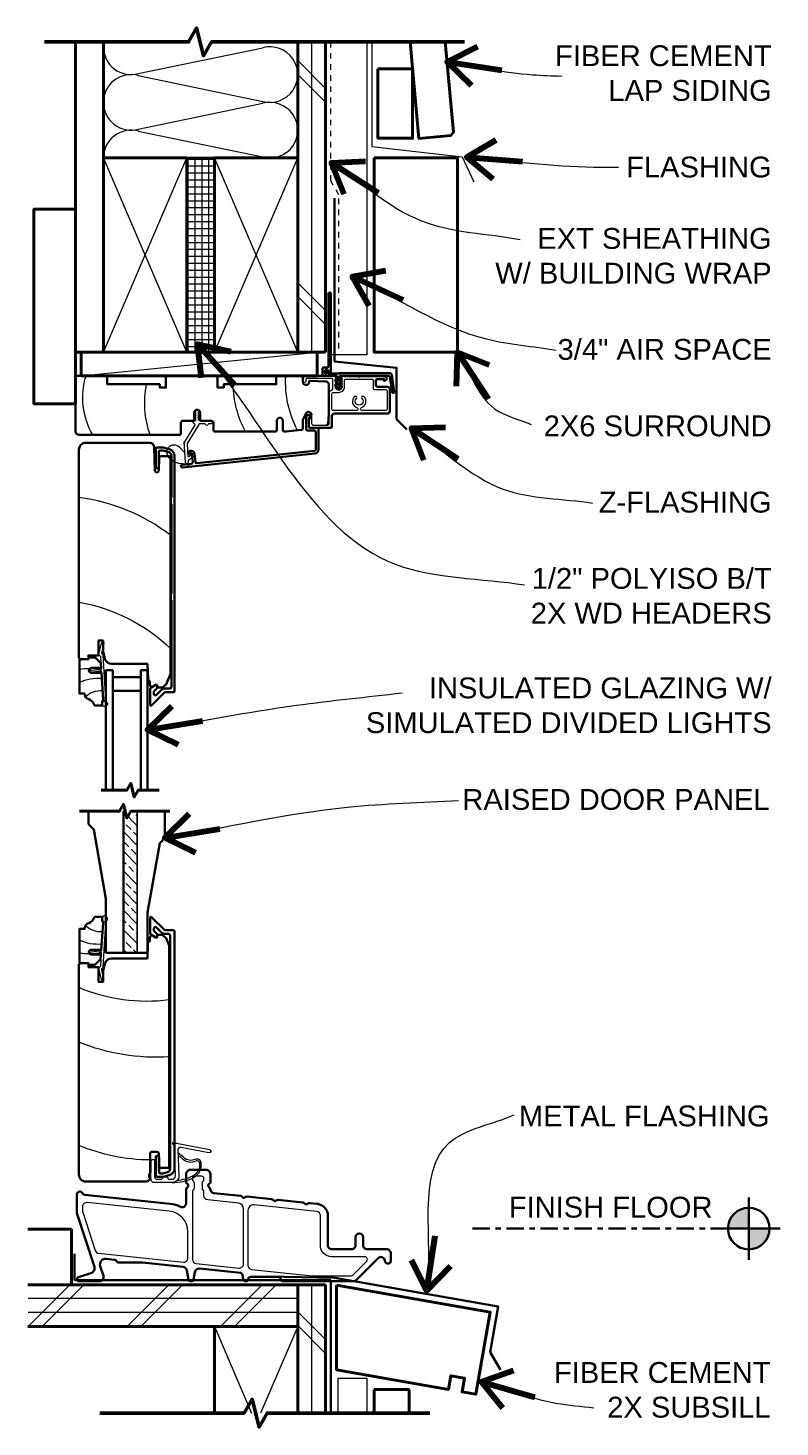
# Model space of a CAD drawing. Header units: inches. Extents: x -54 to 15382, y 469 to 41738.
# Drawn here: x 5100.62 to 5114.16, y 4521.81 to 4547 of the extents above; entities that cross this region are included whole.
import ezdxf

# ---------------------------------------------------------------- set-up
doc = ezdxf.new("R2010")
doc.units = ezdxf.units.IN
doc.header["$MEASUREMENT"] = 0
doc.linetypes.add('CENTER', pattern=[2, 1.25, -0.25, 0.25, -0.25])
doc.linetypes.add('HIDDEN', pattern=[0.375, 0.25, -0.125])
doc.layers.get('0').update_dxf_attribs({"lineweight": 9})
for name, color, linetype, lineweight in [('1', 7, 'Continuous', 9), ('2', 7, 'Continuous', 18), ('3', 7, 'Continuous', 30), ('4', 7, 'Continuous', 40), ('5', 7, 'Continuous', 50), ('A-TEXTx', 7, 'Continuous', 18)]:
    doc.layers.add(name, color=color, linetype=linetype, lineweight=lineweight)
doc.styles.get("Standard").update_dxf_attribs({"font": 'arial.ttf'})
doc.dimstyles.get("Standard").update_dxf_attribs({"dimtxt": 3, "dimasz": 2, "dimexe": 0.03125, "dimexo": 0.0625, "dimgap": 0.03125, "dimtad": 0, "dimtoh": 1, "dimdec": 4, "dimlfac": 0.99985, "dimzin": 0, "dimdsep": 46, "dimlunit": 4, "dimtxsty": 'Standard', "dimblk": 'ARCHTICK', "dimblk1": 'ARCHTICK', "dimblk2": 'ARCHTICK', "dimcen": 0.09, "dimclrt": 256, "dimadec": 0, "dimazin": 0, "dimtfac": 1, "dimtdec": 4, "dimtofl": 0, "dimtmove": 0, "dimatfit": 3, "dimfxl": 1, "dimtolj": 1, "dimtzin": 0, "dimarcsym": 0})

# ---------------------------------------------------------------- blocks, each defined once
blk = doc.blocks.new('DOOR sill marvin')
at = {"layer": '1'}
for p, q in [((5209.654, 4525.928), (5209.654, 4528.48)), ((5209.654, 4528.216), (5209.904, 4528.466)), ((5209.654, 4528.393), (5209.675, 4528.413)), ((5209.719, 4528.458), (5209.742, 4528.48)), ((5209.763, 4528.148), (5209.852, 4528.237)), ((5209.896, 4528.281), (5209.904, 4528.289)), ((5209.654, 4527.862), (5209.904, 4528.112)), ((5209.654, 4528.039), (5209.719, 4528.104)), ((5209.654, 4527.509), (5209.904, 4527.758)), ((5209.675, 4527.706), (5209.763, 4527.795)), ((5209.808, 4527.839), (5209.896, 4527.927)), ((5209.719, 4527.397), (5209.808, 4527.485)), ((5209.852, 4527.529), (5209.904, 4527.582)), ((5209.654, 4527.155), (5209.904, 4527.405)), ((5209.654, 4527.332), (5209.675, 4527.353)), ((5209.896, 4527.22), (5209.904, 4527.228)), ((5209.654, 4526.802), (5209.904, 4527.051)), ((5209.654, 4526.978), (5209.719, 4527.043)), ((5209.763, 4527.088), (5209.852, 4527.176)), ((5209.675, 4526.646), (5209.763, 4526.734)), ((5209.808, 4526.778), (5209.896, 4526.867)), ((5209.654, 4526.448), (5209.904, 4526.698)), ((5209.852, 4526.469), (5209.904, 4526.521)), ((5209.654, 4526.095), (5209.904, 4526.344)), ((5209.654, 4526.271), (5209.675, 4526.292)), ((5209.719, 4526.336), (5209.808, 4526.425)), ((5209.664, 4525.928), (5209.719, 4525.983)), ((5209.763, 4526.027), (5209.852, 4526.115)), ((5209.841, 4525.928), (5209.904, 4525.991)), ((5209.896, 4526.159), (5209.904, 4526.167))]:
    blk.add_line(p, q, dxfattribs=at)
for points in [[(5210.264, 4526.501), (5210.265, 4526.476, 1), (5210.225, 4526.474), (5210.224, 4526.498, -4.791288)], [(5209.026, 4521.792, -0.117027), (5208.641, 4521.883, -0.332154), (5208.505, 4522.155, -0.492199), (5208.611, 4522.21, 0.307207), (5208.818, 4522.243, -0.026721), (5208.921, 4522.33), (5208.919, 4522.28, 0.063854), (5208.839, 4522.222, -0.307207), (5208.599, 4522.183, 0.492199), (5208.535, 4522.15, 0.332154), (5208.655, 4521.91, 0.09131), (5208.942, 4521.826, 0.196232)]]:
    blk.add_lwpolyline(points, format="xyb", close=True, dxfattribs=at)
blk.add_lwpolyline([(5210.225, 4526.476, 0.020613), (5210.225, 4526.474), (5210.272, 4525.667, 0.329867), (5210.287, 4525.648), (5210.286, 4525.649, -0.381102), (5210.299, 4525.625), (5210.259, 4525.46, 1), (5210.298, 4525.451), (5210.347, 4525.654, 0.414214), (5210.332, 4525.678), (5210.326, 4525.68, -0.329867), (5210.31, 4525.698), (5210.298, 4525.915, -0.688575), (5210.332, 4525.931, 0.168246), (5210.344, 4525.925), (5210.474, 4525.91, 1), (5210.478, 4525.95), (5210.341, 4525.966, 0.195629), (5210.326, 4525.962, -0.602499), (5210.294, 4525.976), (5210.265, 4526.476, 0.020613), (5210.265, 4526.478), (5210.265, 4526.476)], format="xyb", dxfattribs=at)
for centre, radius, start, end in [((5210.312, 4526.708), 0.401, 265.1173, 313.3381), ((5210.366, 4526.84), 0.758, 264.5759, 295.8728), ((5210.566, 4526.368), 0.459, 263.1452, 286.5309), ((5209.484, 4528.157), 3.102, 262.5025, 293.1599), ((5209.329, 4527.672), 3.622, 266.0575, 292.3252), ((5209.404, 4525.548), 3.348, 270.3199, 292.8616)]:
    blk.add_arc(centre, radius, start, end, dxfattribs=at)
at = {"layer": '2'}
for p, q in [((5209.654, 4528.48), (5209.654, 4525.928)), ((5209.904, 4528.48), (5209.904, 4525.928))]:
    blk.add_line(p, q, dxfattribs=at)
for points in [[(5208.356, 4522.387, 1), (5208.367, 4522.328), (5208.869, 4522.426, -0.482343), (5208.922, 4522.38), (5208.906, 4521.916, 0.424475), (5209.026, 4521.792), (5209.356, 4521.792, 0.414214), (5209.401, 4521.837), (5209.401, 4521.853, -0.267949), (5209.406, 4521.861), (5209.441, 4521.882, 0.267949), (5209.446, 4521.89), (5209.446, 4521.94, 0.267949), (5209.441, 4521.949), (5209.406, 4521.969, -0.267949), (5209.401, 4521.978), (5209.401, 4522.183, 1), (5209.341, 4522.183), (5209.341, 4521.897, -0.414214), (5209.296, 4521.852), (5209.222, 4521.852, -0.311952), (5209.212, 4521.858, 0.691164), (5209.095, 4521.858, -0.311952), (5209.086, 4521.852), (5209.026, 4521.852, -0.424475), (5208.966, 4521.914), (5208.986, 4522.472), (5208.985, 4522.454), (5209.015, 4522.498, 0.668179), (5209.005, 4522.514), (5208.95, 4522.503, -0.482343), (5208.986, 4522.472, 0.482343), (5208.95, 4522.503)], [(5208.661, 4521.866), (5208.661, 4521.847, -0.222434), (5208.646, 4521.817, 0.222434), (5208.632, 4521.786), (5208.632, 4521.689, 0.222434), (5208.646, 4521.658, -0.222434), (5208.661, 4521.627), (5208.661, 4520.409, -0.383864), (5208.594, 4520.335), (5207.824, 4520.254, -0.445229), (5207.741, 4520.329), (5207.741, 4521.321, -0.383864), (5207.831, 4521.42), (5208.386, 4521.479, 0.383864), (5208.453, 4521.553), (5208.453, 4521.627, -0.222434), (5208.468, 4521.658, 0.222434), (5208.482, 4521.689), (5208.482, 4521.786, 0.222434), (5208.468, 4521.817, -0.222434), (5208.453, 4521.847), (5208.453, 4521.866, -0.414214), (5208.493, 4521.906), (5208.621, 4521.906, -0.414214)], [(5209.077, 4521.278), (5210.557, 4521.434, -0.445229), (5210.639, 4521.359), (5210.639, 4521.282, -0.078702), (5210.636, 4521.259), (5210.412, 4520.571, -0.296213), (5210.349, 4520.519), (5208.824, 4520.359, -0.445229), (5208.741, 4520.434), (5208.741, 4520.905, -0.383864)], [(5207.661, 4521.291), (5207.661, 4520.304, -0.383864), (5207.594, 4520.23), (5206.51, 4520.116), (5205.804, 4520.116, -0.198912), (5205.768, 4520.131), (5205.526, 4520.373, -0.668179), (5205.561, 4520.458), (5206.152, 4520.458, 0.414214), (5206.357, 4520.663), (5206.357, 4521.198, -0.383864), (5206.424, 4521.272), (5207.551, 4521.391, -0.445229)]]:
    blk.add_lwpolyline(points, format="xyb", close=True, dxfattribs=at)
at = {"layer": '3'}
for p, q in [((5209.155, 4527.998), (5209.155, 4528.48)), ((5209.904, 4525.928), (5209.904, 4528.48)), ((5210.529, 4528.245), (5210.438, 4528.151)), ((5210.529, 4528.48), (5210.529, 4528.245)), ((5209.249, 4527.904), (5209.155, 4527.998)), ((5210.438, 4528.151), (5210.218, 4526.902)), ((5209.467, 4526.655), (5209.249, 4527.904)), ((5210.218, 4526.902), (5210.218, 4525.928)), ((5209.467, 4525.928), (5209.467, 4526.655)), ((5209.654, 4525.928), (5209.467, 4525.928)), ((5209.904, 4525.928), (5209.654, 4525.928)), ((5210.218, 4525.928), (5209.904, 4525.928))]:
    blk.add_line(p, q, dxfattribs=at)
for points in [[(5209.063, 4524.537), (5209.063, 4526.243, -0.414214), (5209.09, 4526.27), (5209.165, 4526.27, 0.098491), (5209.189, 4526.275, 0.096914), (5209.21, 4526.289), (5209.307, 4526.386, -0.668179), (5209.353, 4526.367), (5209.353, 4526.33, -0.198912), (5209.345, 4526.311), (5209.303, 4526.269, 0.198912), (5209.298, 4526.258), (5209.298, 4526.22, 0.271292), (5209.306, 4526.206, 0.26128), (5209.322, 4526.206), (5209.41, 4526.26, 0.26128), (5209.423, 4526.283), (5209.423, 4526.563, 0.668179), (5209.396, 4526.574), (5209.157, 4526.335), (5209.001, 4526.335, 0.414214), (5208.985, 4526.319), (5208.985, 4524.537)], [(5210.704, 4524.537), (5210.704, 4525.723, 0.213687), (5210.657, 4525.744), (5210.532, 4525.744), (5210.532, 4525.674), (5210.353, 4525.674), (5210.353, 4525.408), (5210.268, 4525.408), (5210.268, 4525.605), (5210.236, 4525.734, 0.344328), (5210.115, 4525.829), (5209.47, 4525.829), (5209.461, 4526.11), (5209.429, 4526.142), (5209.426, 4526.205, 0.773434), (5209.356, 4526.221, -0.281456), (5209.329, 4526.204), (5209.298, 4526.204), (5209.298, 4526.254), (5209.204, 4526.254), (5209.135, 4526.195), (5209.079, 4526.062), (5209.079, 4524.537)], [(5208.985, 4524.537), (5208.985, 4522.047, 0.339454), (5209.078, 4521.926), (5209.186, 4521.897), (5209.295, 4521.897, 0.414214), (5209.322, 4521.924), (5209.322, 4521.99), (5209.312, 4522), (5209.322, 4522.01), (5209.312, 4522.02), (5209.322, 4522.03), (5209.312, 4522.04), (5209.322, 4522.05), (5209.312, 4522.06), (5209.322, 4522.07), (5209.312, 4522.08), (5209.322, 4522.09), (5209.312, 4522.1), (5209.322, 4522.11), (5209.312, 4522.12), (5209.322, 4522.13), (5209.312, 4522.14), (5209.322, 4522.15), (5209.312, 4522.16), (5209.322, 4522.17), (5209.312, 4522.18), (5209.322, 4522.19), (5209.322, 4522.256, 0.414214), (5209.306, 4522.272), (5209.278, 4522.272, 0.414214), (5209.262, 4522.256), (5209.262, 4521.984, -0.414214), (5209.235, 4521.957), (5209.194, 4521.957), (5209.11, 4521.98, -0.339454), (5209.063, 4522.041), (5209.063, 4524.537)], [(5209.079, 4524.537), (5209.079, 4522.087, 0.414214), (5209.11, 4522.056), (5209.229, 4522.056, 0.404026), (5209.26, 4522.086), (5209.268, 4522.316, -0.404026), (5209.299, 4522.346), (5209.391, 4522.346, -0.414214), (5209.422, 4522.315), (5209.422, 4521.89, 0.414214), (5209.5, 4521.812), (5210.579, 4521.812, 0.414214), (5210.704, 4521.937), (5210.704, 4524.537)]]:
    blk.add_lwpolyline(points, format="xyb", dxfattribs=at)
for points in [[(5210.649, 4525.744, 0.216043), (5210.696, 4525.765), (5210.696, 4526.36), (5210.603, 4526.36, 0.328318), (5210.526, 4526.465, -0.213304), (5210.429, 4526.566, 0.316251), (5210.41, 4526.579), (5210.284, 4526.579), (5210.284, 4526.507, -0.188551), (5210.276, 4526.486, 0.206686), (5210.267, 4526.463), (5210.301, 4525.985), (5210.482, 4525.985, -1), (5210.482, 4525.9), (5210.307, 4525.9), (5210.313, 4525.815), (5210.415, 4525.713), (5210.532, 4525.713), (5210.532, 4525.744)], [(5208.696, 4522.021), (5208.418, 4522.021, 0.414214), (5208.338, 4521.941), (5208.338, 4521.807, 0.267949), (5208.361, 4521.768, -0.57735), (5208.361, 4521.707, 0.258166), (5208.338, 4521.67, -0.373402), (5208.276, 4521.603), (5207.797, 4521.552, 0.21488), (5207.765, 4521.534, -0.450564), (5207.713, 4521.528, 0.21488), (5207.678, 4521.54), (5207.236, 4521.493, 0.21488), (5207.204, 4521.475, -0.450564), (5207.152, 4521.469, 0.21488), (5207.117, 4521.481), (5206.675, 4521.434, 0.21488), (5206.643, 4521.416, -0.450564), (5206.591, 4521.41, 0.21488), (5206.556, 4521.422), (5206.41, 4521.407, 0.383864), (5206.222, 4521.198), (5206.222, 4520.663, -0.414214), (5206.152, 4520.593), (5205.793, 4520.593, -0.414214), (5205.723, 4520.663), (5205.723, 4520.808, 1), (5205.588, 4520.808), (5205.588, 4520.663, -0.414214), (5205.518, 4520.593), (5205.168, 4520.593, 0.414214), (5205.088, 4520.513), (5205.088, 4520.388, 0.980192), (5205.198, 4520.386, -0.653806), (5205.318, 4520.433), (5205.708, 4520.043, 0.198912), (5205.773, 4520.016), (5207.035, 4520.016, 0.406535), (5207.075, 4520.055, -0.406535), (5207.115, 4520.094), (5207.615, 4520.094, -0.406535), (5207.655, 4520.055, 0.451101), (5207.701, 4520.016, 0.407212), (5207.747, 4520.049), (5207.761, 4520.133, -0.334595), (5207.797, 4520.166), (5208.534, 4520.243, -0.39391), (5208.616, 4520.182), (5208.641, 4520.042, 0.36397), (5208.672, 4520.016), (5208.699, 4520.016, 0.36397), (5208.731, 4520.042), (5208.761, 4520.212, -0.334595), (5208.827, 4520.274), (5209.559, 4520.351), (5209.989, 4520.351, 0.316201), (5210.027, 4520.377, -0.287633), (5210.06, 4520.404), (5210.215, 4520.42, -0.542956), (5210.321, 4520.289), (5210.264, 4520.114, 0.509525), (5210.335, 4520.016), (5210.701, 4520.016, 0.854081), (5210.713, 4520.089), (5210.49, 4520.162, -0.198912), (5210.431, 4520.211, -0.198912), (5210.426, 4520.274), (5210.741, 4521.241, 0.078702), (5210.744, 4521.266), (5210.744, 4521.576, 0.7981), (5210.64, 4521.6, -0.260357), (5210.604, 4521.574), (5209.062, 4521.412, 0.09516), (5208.878, 4521.357, -0.564297), (5208.776, 4521.418), (5208.776, 4521.668, 0.267949), (5208.753, 4521.707, -0.57735), (5208.753, 4521.768, 0.267949), (5208.776, 4521.807), (5208.776, 4521.941, 0.414214)]]:
    blk.add_lwpolyline(points, format="xyb", close=True, dxfattribs=at)
blk = doc.blocks.new('DOOR header marvin')
at = {"layer": '1'}
for points in [[(5206.562, 4548.096, 0.57735), (5206.547, 4548.104), (5206.524, 4548.091, 0.267949), (5206.512, 4548.07)], [(5210.474, 4543.597), (5210.34, 4543.581, 0.168246), (5210.328, 4543.576, -0.688575), (5210.294, 4543.591), (5210.307, 4543.808, -0.329867), (5210.322, 4543.826), (5210.329, 4543.828, 0.414214), (5210.343, 4543.852), (5210.294, 4544.056, 1), (5210.255, 4544.046), (5210.295, 4543.881, -0.381102), (5210.283, 4543.858), (5210.283, 4543.858, 0.329867), (5210.268, 4543.84), (5210.221, 4543.032, 0.020613), (5210.221, 4543.031)], [(5210.261, 4543.03), (5210.261, 4543.029, 0.020613), (5210.262, 4543.03), (5210.29, 4543.53, -0.602499), (5210.323, 4543.545, 0.195629), (5210.337, 4543.541), (5210.475, 4543.557, 1), (5210.47, 4543.597)]]:
    blk.add_lwpolyline(points, format="xyb", dxfattribs=at)
blk.add_lwpolyline([(5210.26, 4543.006), (5210.261, 4543.03, -1), (5210.222, 4543.032), (5210.221, 4543.031), (5210.22, 4543.008, 4.791288)], format="xyb", close=True, dxfattribs=at)
for centre, radius, start, end in [((5205.061, 4548.764), 1.919, 332.728, 3.0217), ((5206.08, 4548.739), 1.843, 331.606, 359.2515), ((5207.818, 4548.374), 1.698, 340.3434, 11.5906), ((5209.261, 4548.477), 1.37, 330.5087, 16.4415), ((5211.157, 4543.234), 3.477, 97.5482, 127.2696), ((5211.218, 4541.72), 3.112, 99.5634, 134.1075), ((5210.562, 4543.139), 0.459, 73.4691, 96.8548), ((5210.362, 4542.666), 0.758, 64.1272, 95.4241), ((5210.309, 4542.799), 0.401, 46.6619, 94.8827)]:
    blk.add_arc(centre, radius, start, end, dxfattribs=at)
at = {"layer": '2'}
blk.add_lwpolyline([(5205.919, 4548.783, 0.414214), (5205.894, 4548.808), (5205.429, 4548.808, 0.414214), (5205.404, 4548.783), (5205.404, 4548.645, -0.414214), (5205.379, 4548.62), (5205.179, 4548.62, 0.414214), (5205.154, 4548.595), (5205.154, 4548.265, 0.414214), (5205.179, 4548.24), (5205.605, 4548.24, 0.414214), (5205.63, 4548.265), (5205.63, 4548.271, 0.315168), (5205.614, 4548.295, -0.547927), (5205.569, 4548.494, -1), (5205.605, 4548.458, 2.408577), (5205.705, 4548.458, -1), (5205.741, 4548.494, -0.547927), (5205.696, 4548.295, 0.315168), (5205.68, 4548.271), (5205.68, 4548.265, 0.414214), (5205.705, 4548.24), (5206.12, 4548.24, 0.414214), (5206.145, 4548.265), (5206.145, 4548.543, 0.414214), (5206.12, 4548.568), (5206.024, 4548.568, -0.414214), (5205.919, 4548.673)], format="xyb", close=True, dxfattribs=at)
for points in [[(5206.512, 4548.162), (5206.512, 4548.006, -0.414214), (5206.487, 4547.981), (5206.22, 4547.981, -0.414214), (5206.195, 4548.006), (5206.195, 4548.543, 0.31589), (5206.145, 4548.613, -0.31589), (5206.129, 4548.637), (5206.129, 4548.793, -0.414214), (5206.154, 4548.818), (5206.592, 4548.818, -0.414214), (5206.617, 4548.793), (5206.617, 4548.772, 1), (5206.667, 4548.772)], [(5208.521, 4548.055, 0.414214), (5208.546, 4548.08), (5208.546, 4548.226)], [(5208.804, 4547.633, 0.151687), (5208.793, 4547.676), (5208.613, 4547.975, -0.510798), (5208.626, 4548.005, 0.894123), (5208.621, 4548.055, -0.414214), (5208.596, 4548.08), (5208.596, 4548.226)], [(5208.321, 4548.055, 1), (5208.321, 4548.005), (5208.352, 4548.005, -0.298217), (5208.375, 4547.99, 0.654654), (5208.42, 4547.99, -0.298217), (5208.443, 4548.005), (5208.523, 4548.005, -0.263144), (5208.545, 4547.992), (5208.751, 4547.65, -0.151687), (5208.754, 4547.636), (5208.742, 4547.429, -0.614608), (5208.717, 4547.418), (5208.665, 4547.462, 1), (5208.633, 4547.423), (5208.726, 4547.345, -0.238691), (5208.735, 4547.325), (5208.734, 4547.311, 1), (5208.784, 4547.308), (5208.807, 4547.678)], [(5208.745, 4547.289, 0.390559), (5208.738, 4547.288), (5208.724, 4547.271, 1), (5208.739, 4547.258), (5208.751, 4547.272, -0.193018), (5208.754, 4547.274), (5208.904, 4547.291, 0.280166), (5209.108, 4547.449, 0.819918), (5208.893, 4547.584), (5208.804, 4547.491, -0.700208), (5208.796, 4547.495)]]:
    blk.add_lwpolyline(points, format="xyb", dxfattribs=at)
at = {"layer": '3'}
for p, q in [((5209.464, 4543.568), (5209.589, 4543.568)), ((5209.464, 4543.568), (5209.464, 4541.411)), ((5209.589, 4543.568), (5209.589, 4541.411)), ((5210.089, 4543.443), (5209.589, 4543.443)), ((5210.089, 4543.568), (5210.214, 4543.568)), ((5210.089, 4543.568), (5210.089, 4541.411)), ((5210.214, 4543.568), (5210.214, 4541.411)), ((5210.089, 4543.193), (5209.589, 4543.193))]:
    blk.add_line(p, q, dxfattribs=at)
for points in [[(5206.013, 4548.913), (5205.105, 4548.913, 0.373886), (5205.065, 4548.878), (5205.023, 4548.579, 0.996678), (5205.063, 4548.574), (5205.104, 4548.851, -0.371985), (5205.124, 4548.868), (5205.993, 4548.868, -0.414214), (5206.013, 4548.848), (5206.013, 4548.773), (5205.994, 4548.787, 0.999976), (5205.982, 4548.77), (5206.013, 4548.745), (5206.013, 4548.693), (5205.994, 4548.707, 1.000062), (5205.982, 4548.69), (5206.013, 4548.669), (5206.013, 4548.665, 1), (5206.053, 4548.665), (5206.053, 4548.669), (5206.084, 4548.69, 0.999976), (5206.072, 4548.707), (5206.053, 4548.693), (5206.053, 4548.749), (5206.084, 4548.77, 0.999976), (5206.072, 4548.787), (5206.053, 4548.773), (5206.053, 4548.848, -0.414214), (5206.073, 4548.868), (5206.277, 4548.868, 0.435034), (5206.318, 4548.912), (5206.318, 4548.996, 0.418378), (5206.296, 4549.018), (5206.23, 4549.018, -0.42655), (5206.208, 4549.04), (5206.208, 4550.345, 1), (5206.163, 4550.345), (5206.163, 4548.918), (5206.178, 4548.909), (5206.203, 4548.924), (5206.208, 4548.932), (5206.208, 4548.951, -0.359982), (5206.227, 4548.973), (5206.253, 4548.973, -0.356392), (5206.273, 4548.952), (5206.273, 4548.918), (5206.263, 4548.908), (5206.248, 4548.908), (5206.248, 4548.958), (5206.233, 4548.966), (5206.213, 4548.955, 0.267308), (5206.208, 4548.932), (5206.208, 4548.908), (5206.013, 4548.908)], [(5210.646, 4543.763, -0.216043), (5210.693, 4543.741), (5210.693, 4543.146), (5210.599, 4543.146, -0.328318), (5210.522, 4543.042, 0.213304), (5210.425, 4542.941, -0.316251), (5210.406, 4542.928), (5210.28, 4542.928), (5210.28, 4542.999, 0.188551), (5210.272, 4543.021, -0.206686), (5210.264, 4543.044), (5210.297, 4543.521), (5210.478, 4543.521, 1), (5210.478, 4543.606), (5210.303, 4543.606), (5210.309, 4543.691), (5210.411, 4543.794), (5210.529, 4543.794), (5210.529, 4543.763)]]:
    blk.add_lwpolyline(points, format="xyb", close=True, dxfattribs=at)
for points in [[(5206.667, 4548.818, 0.414214), (5206.617, 4548.868), (5206.099, 4548.868, 0.215294), (5206.087, 4548.862), (5206.073, 4548.846, 0.403861), (5206.074, 4548.824, -0.430124), (5206.074, 4548.8, 0.429917), (5206.074, 4548.777, -0.429917), (5206.074, 4548.754, 0.429917), (5206.074, 4548.731, -0.429917), (5206.074, 4548.707, 0.429917), (5206.074, 4548.684, -0.20585), (5206.079, 4548.673, -1), (5205.969, 4548.673, -0.20585), (5205.973, 4548.684, 0.429917), (5205.973, 4548.707, -0.429917), (5205.973, 4548.731, 0.429917), (5205.973, 4548.754, -0.429917), (5205.973, 4548.777, 0.429917), (5205.973, 4548.8, -0.430124), (5205.973, 4548.824, 0.403861), (5205.975, 4548.846), (5205.96, 4548.862, 0.215294), (5205.948, 4548.868), (5205.919, 4548.868), (5205.919, 4548.858), (5205.665, 4548.858, -1), (5205.645, 4548.858), (5205.197, 4548.858, 0.676155), (5205.171, 4548.792), (5205.193, 4548.776, 0.618819), (5205.209, 4548.784), (5205.209, 4548.808), (5205.329, 4548.808, -0.414214), (5205.354, 4548.783), (5205.354, 4548.695, -0.414214), (5205.329, 4548.67), (5205.142, 4548.67, 0.414214), (5205.104, 4548.632), (5205.104, 4548.227, 0.414214), (5205.142, 4548.19), (5206.095, 4548.19, -0.414214), (5206.145, 4548.14), (5206.145, 4547.956, 0.414214), (5206.17, 4547.931), (5206.537, 4547.931, 0.414214), (5206.562, 4547.956)], [(5208.49, 4548.055, 0.414214), (5208.521, 4548.086), (5208.521, 4548.205, -1), (5208.626, 4548.205), (5208.626, 4548.086, 0.414214), (5208.657, 4548.055), (5208.835, 4548.055, -0.414214), (5208.866, 4548.024), (5208.866, 4547.834, 0.414214), (5208.897, 4547.803), (5210.699, 4547.803, 0.414214), (5210.761, 4547.865), (5210.761, 4548.865), (5210.191, 4548.865), (5210.191, 4548.715), (5209.246, 4548.715), (5209.246, 4548.655), (5209.136, 4548.655), (5209.136, 4548.865), (5208.204, 4548.865), (5208.204, 4548.655), (5208.094, 4548.655), (5208.094, 4548.715), (5207.149, 4548.715), (5207.149, 4548.865), (5206.667, 4548.865), (5206.667, 4548.759, -1), (5206.555, 4548.759), (5206.555, 4548.763, 0.431578), (5206.538, 4548.779), (5206.257, 4548.762, 0.39706), (5206.199, 4548.7), (5206.199, 4548.178, 0.02182), (5206.199, 4548.172), (5206.213, 4548.009, 0.388879), (5206.244, 4547.981)], [(5206.412, 4547.931, 0.414214), (5206.387, 4547.906), (5206.387, 4547.543, 0.383864), (5206.454, 4547.468), (5208.838, 4547.217, 1), (5208.843, 4547.267), (5208.675, 4547.285, -0.414214), (5208.653, 4547.312), (5208.668, 4547.454, -0.69108), (5208.713, 4547.466, 1.0874), (5208.736, 4547.485), (5208.724, 4547.497, 0.630953), (5208.618, 4547.459), (5208.603, 4547.318, -0.414214), (5208.576, 4547.295), (5206.459, 4547.518, -0.383864), (5206.437, 4547.543), (5206.437, 4547.856, -0.414214), (5206.462, 4547.881), (5206.587, 4547.881, 0.414214), (5206.612, 4547.906), (5206.612, 4548.11, 0.273442), (5206.58, 4548.163, 0.333757), (5206.551, 4548.158), (5206.529, 4548.137, 0.668179), (5206.537, 4548.12), (5206.552, 4548.12, -0.414214), (5206.562, 4548.11), (5206.562, 4547.956)], [(5208.521, 4548.055), (5208.312, 4548.055, 0.414214), (5208.281, 4548.024), (5208.281, 4547.894, -0.414214), (5208.25, 4547.863), (5207.166, 4547.863, -0.414214), (5207.135, 4547.894), (5207.135, 4548.06, 1), (5207.03, 4548.06), (5207.03, 4547.894, -0.414214), (5206.998, 4547.863), (5206.977, 4547.863, -0.026186), (5206.974, 4547.863), (5206.695, 4547.892, -0.383864), (5206.668, 4547.923), (5206.668, 4548.071, 0.108103), (5206.665, 4548.084), (5206.618, 4548.185, 0.804886), (5206.512, 4548.162)], [(5209.295, 4543.303), (5209.325, 4543.303, -0.281456), (5209.353, 4543.286, 0.773434), (5209.423, 4543.301), (5209.425, 4543.365), (5209.457, 4543.397), (5209.467, 4543.678), (5210.111, 4543.678, 0.344328), (5210.232, 4543.772), (5210.265, 4543.902), (5210.265, 4544.099), (5210.35, 4544.099), (5210.35, 4543.833), (5210.529, 4543.833), (5210.529, 4543.763), (5210.654, 4543.763, 0.213687), (5210.701, 4543.784), (5210.701, 4547.537, 0.414214), (5210.576, 4547.662), (5209.427, 4547.662, 0.404026), (5209.349, 4547.586), (5209.334, 4547.158, -0.404026), (5209.303, 4547.128), (5209.294, 4547.128, -0.404026), (5209.263, 4547.158), (5209.255, 4547.388, 0.404026), (5209.224, 4547.418), (5209.083, 4547.418, 0.414214), (5209.052, 4547.387), (5209.052, 4543.503), (5209.131, 4543.311), (5209.201, 4543.253), (5209.295, 4543.253)], [(5209.295, 4543.303), (5209.295, 4543.249, 0.198912), (5209.299, 4543.237), (5209.342, 4543.195, -0.198912), (5209.35, 4543.176), (5209.35, 4543.139, -0.668179), (5209.304, 4543.12), (5209.206, 4543.218, 0.198912), (5209.162, 4543.236), (5209.064, 4543.236, -0.414214), (5209.037, 4543.263), (5209.037, 4544.823), (5209.045, 4544.823), (5209.045, 4544.948), (5209.037, 4544.948), (5209.037, 4546.554), (5209.045, 4546.554), (5209.045, 4546.679), (5209.037, 4546.679), (5209.037, 4547.432, -0.339454), (5209.083, 4547.493), (5209.19, 4547.522), (5209.237, 4547.522, -0.414214), (5209.264, 4547.495), (5209.264, 4547.218, 0.414214), (5209.28, 4547.202), (5209.303, 4547.202, 0.414214), (5209.319, 4547.218), (5209.319, 4547.55, 0.414214), (5209.292, 4547.577), (5209.183, 4547.577), (5209.074, 4547.548, 0.339454), (5208.982, 4547.427), (5208.982, 4543.187, 0.414214), (5208.998, 4543.171), (5209.154, 4543.171), (5209.392, 4542.932, 0.668179), (5209.42, 4542.944), (5209.42, 4543.224, 0.26128), (5209.407, 4543.247), (5209.319, 4543.3, 0.58569), (5209.295, 4543.287)]]:
    blk.add_lwpolyline(points, format="xyb", dxfattribs=at)
blk = doc.blocks.new('BATT Insulation 3.5 INCH')
at = {"layer": '1'}
for p, q in [((5135.605, 4545.043), (5137.846, 4545.508)), ((5135.605, 4545.008), (5137.846, 4544.543))]:
    blk.add_line(p, q, dxfattribs=at)
for centre, start, end in [((5135.476, 4545.525), 180, 285), ((5137.976, 4545.025), 255, 105), ((5135.476, 4544.525), 73.826, 180)]:
    blk.add_arc(centre, 0.5, start, end, dxfattribs=at)
blk = doc.blocks.new('Point')
at = {"lineweight": 0, "ltscale": 0.1}
h = blk.add_hatch(color=256, dxfattribs=at)
h.dxf.hatch_style = 1
h.paths.add_polyline_path([(-3.2903, 4.1654, 0.414214), (-3.3528, 4.1029), (-3.2903, 4.1029)])
h.paths.add_polyline_path([(-3.2903, 4.1029), (-3.2903, 4.0404, 0.414214), (-3.2278, 4.1029)])
at = {"layer": '3', "ltscale": 0.1}
for q in [(-3.2903, 4.1966), (-3.384, 4.1029), (-3.1965, 4.1029), (-3.2903, 4.0091)]:
    blk.add_line((-3.2903, 4.1029), q, dxfattribs=at)
blk.add_circle((-3.2903, 4.1029), 0.0625, dxfattribs=at)
blk = doc.blocks.new('_ArchTick')
at = {"color": 0, "linetype": 'ByBlock', "lineweight": 0, "const_width": 0.15}
blk.add_lwpolyline([(-0.5, -0.5), (0.5, 0.5)], dxfattribs=at)

msp = doc.modelspace()

# ---------------------------------------------------------------- hatches: boundary and pattern name
at = {"layer": '1', "ltscale": 0.25}
h = msp.add_hatch(dxfattribs=at)
h.set_pattern_fill('ANSI37', color=256, angle=45, style=0)
h.set_pattern_definition([(90, (4749, 1759.01597), (-0.125, 8e-18), []), (180, (4749, 1759.01597), (-2e-17, -0.125), [])])
h.paths.add_polyline_path([(5103.9734483, 4541.1617894), (5103.9734483, 4544.6617894), (5103.4734483, 4544.6617894), (5103.4734483, 4541.1617894)])

# ---------------------------------------------------------------- linework, layer by layer
at = {"layer": '1'}
for p, q in [((5105.723195, 4546.7508975), (5105.7234483, 4541.1617894)), ((5106.7234483, 4541.113635), (5106.7234483, 4546.7508975)), ((5105.9732465, 4545.9134212), (5105.4732196, 4546.4133943)), ((5105.97326, 4545.6634212), (5105.4732331, 4546.1633943)), ((5101.9734483, 4541.1617894), (5103.4734483, 4544.6617894)), ((5103.4734483, 4541.1617894), (5101.9734483, 4544.6617894)), ((5103.9734483, 4541.1617894), (5105.4734483, 4544.6617894)), ((5105.4734483, 4541.1617894), (5103.9734483, 4544.6617894)), ((5105.9734617, 4541.9134212), (5105.4734348, 4542.4133943)), ((5105.9734752, 4541.6634212), (5105.4734483, 4542.1633943)), ((5100.6222557, 4523.621363), (5101.3721302, 4524.3713182)), ((5100.8722423, 4523.621363), (5101.6221302, 4524.3713317)), ((5102.3999907, 4523.621363), (5103.1498652, 4524.3713182)), ((5102.6499773, 4523.621363), (5103.3998652, 4524.3713317)), ((5104.085091, 4523.621363), (5104.8349655, 4524.3713182)), ((5104.3350776, 4523.621363), (5105.0849655, 4524.3713317)), ((5105.7231883, 4524.371363), (5105.7232931, 4522.0590313)), ((5105.4734483, 4524.121363), (5100.6222557, 4524.1212614)), ((5105.4734483, 4523.871363), (5100.6222557, 4523.8712614)), ((5105.9732465, 4523.3856636), (5105.4732196, 4523.8856367)), ((5105.97326, 4523.1356636), (5105.4732331, 4523.6356367)), ((5106.1922223, 4522.6821582), (5106.1922223, 4522.0590313)), ((5106.7234723, 4522.0590313), (5106.7234723, 4522.6821582))]:
    msp.add_line(p, q, dxfattribs=at)
at = {"layer": '1', "ltscale": 0.25}
for p, q in [((5106.7234483, 4541.113635), (5106.0184483, 4541.113635)), ((5103.9734483, 4523.621363), (5104.643019, 4522.0590313)), ((5105.4734483, 4523.621363), (5104.8038775, 4522.0590313)), ((5106.7234723, 4522.6821582), (5106.1922223, 4522.6821582))]:
    msp.add_line(p, q, dxfattribs=at)
at = {"layer": '2', "linetype": 'HIDDEN', "ltscale": 0.25}
msp.add_line((5106.0671983, 4544.2499414), (5106.0671983, 4546.7508975), dxfattribs=at)
at = {"layer": '2'}
msp.add_line((5101.5737507, 4540.7381353), (5105.8237507, 4541.1617894), dxfattribs=at)
msp.add_lwpolyline([(5106.8094735, 4546.7508975), (5106.8094735, 4544.86658), (5108.4359494, 4544.6832513), (5108.6456832, 4544.2303019)], dxfattribs=at)
at = {"layer": '2', "linetype": 'HIDDEN', "ltscale": 0.25}
msp.add_lwpolyline([(5106.2124107, 4541.2296065), (5106.2124107, 4543.9984261), (5106.0671983, 4544.2499414)], dxfattribs=at)
at = {"layer": '3', "ltscale": 0.25}
for p, q in [((5103.9734483, 4544.6617894), (5103.4734483, 4544.6617894)), ((5101.4516523, 4524.4557276), (5101.4516523, 4524.9260593)), ((5106.0672223, 4524.4557276), (5101.4516523, 4524.4557276)), ((5106.0672223, 4522.0590313), (5106.0672223, 4524.4557276))]:
    msp.add_line(p, q, dxfattribs=at)
at = {"layer": '3', "linetype": 'CENTER', "ltscale": 0.25}
msp.add_line((5113.21762, 4525.3823749), (5108.5250593, 4525.3823749), dxfattribs=at)
at = {"layer": '3'}
msp.add_lwpolyline([(5106.1373818, 4543.9377456), (5106.1373818, 4540.9923981), (5107.2518006, 4540.8818966), (5107.2518006, 4539.9570995), (5107.43391, 4539.7721944)], dxfattribs=at)
at = {"layer": '3', "ltscale": 0.25}
msp.add_lwpolyline([(5104.9368055, 4524.5180799), (5106.1382885, 4524.4935749), (5109.0834757, 4523.9764915), (5108.9394339, 4523.1595898), (5109.1259126, 4522.8365992)], dxfattribs=at)
at = {"layer": '4'}
for p, q in [((5101.4734483, 4541.1617894), (5101.4734483, 4546.7508975)), ((5101.9734483, 4541.1617894), (5101.9734483, 4546.7508975)), ((5105.4734483, 4544.6617894), (5105.4734483, 4546.7508975)), ((5105.9734483, 4541.1617894), (5105.9734483, 4546.7508975)), ((5101.9734483, 4541.1617894), (5101.4734483, 4541.1617894)), ((5105.4734483, 4541.1617894), (5105.9734483, 4541.1617894)), ((5105.4734483, 4522.1340317), (5105.4734483, 4524.371363)), ((5105.9734483, 4522.0590313), (5105.9734483, 4524.2231398)), ((5105.9734723, 4522.0590313), (5105.9734723, 4524.371363)), ((5106.8508463, 4522.0590313), (5106.8508463, 4522.4848917)), ((5107.4758463, 4522.4848917), (5106.8508463, 4522.4848917)), ((5107.4758463, 4522.0590313), (5107.4758463, 4522.4848917))]:
    msp.add_line(p, q, dxfattribs=at)
at = {"layer": '4', "ltscale": 0.25}
for p, q in [((5101.4020788, 4525.371363), (5100.6165273, 4525.371363)), ((5101.4020788, 4524.371363), (5101.4020788, 4525.371363)), ((5100.6165273, 4524.371363), (5105.9734723, 4524.371363)), ((5100.6165273, 4523.621363), (5105.4734483, 4523.621363))]:
    msp.add_line(p, q, dxfattribs=at)
at = {"layer": '4'}
for points in [[(5107.4953348, 4546.7508975), (5107.6552985, 4545.0127829), (5108.2273809, 4545.0654332), (5108.277561, 4545.125786), (5108.1279973, 4546.7508975)], [(5101.9734483, 4544.6617894), (5101.9734483, 4541.1617894), (5103.4734483, 4541.1617894), (5103.4734483, 4544.6617894), (5103.4734483, 4544.6617894), (5101.9734483, 4544.6617894)], [(5103.9734483, 4544.6617894), (5103.9734483, 4541.1617894), (5105.4734483, 4541.1617894), (5105.4734483, 4544.6617894), (5105.4734483, 4544.6617894), (5103.9734483, 4544.6617894)], [(5106.1717454, 4524.3629798), (5108.9386687, 4523.8750966), (5108.6781964, 4522.3978849), (5108.4319945, 4522.441297), (5108.4754065, 4522.6874989), (5108.2292046, 4522.730911), (5108.1857926, 4522.484709), (5106.1717454, 4522.8398399), (5106.1717454, 4524.3629798)], [(5103.9734483, 4522.0590313), (5103.9734483, 4523.621363), (5105.4734483, 4523.621363), (5105.4734483, 4522.0590313)]]:
    msp.add_lwpolyline(points, dxfattribs=at)
for points in [[(5106.9150281, 4546.2652753), (5106.9150281, 4545.0152753), (5107.5400281, 4545.0152753), (5107.5400281, 4546.2652753)], [(5106.8508463, 4544.6617894), (5108.3508463, 4544.6617894), (5108.3508463, 4541.1617894), (5106.8508463, 4541.1617894)], [(5101.4734483, 4540.2353853), (5100.7234483, 4540.2353853), (5100.7234483, 4543.7353853), (5101.4734483, 4543.7353853)], [(5101.5737507, 4541.1617894), (5105.8237507, 4541.1617894), (5105.8237507, 4540.7381353), (5101.5737507, 4540.7381353)]]:
    msp.add_lwpolyline(points, close=True, dxfattribs=at)
at = {"layer": '4', "flags": 128}
for points in [[(5101.932322, 4533.2757525), (5102.3945118, 4533.2757525), (5102.4666806, 4533.4007525), (5102.5291806, 4533.1507525), (5102.6013494, 4533.2757525), (5102.9786067, 4533.2757525)], [(5101.5461307, 4532.8980345), (5102.2638164, 4532.8980345), (5102.3359852, 4533.0230345), (5102.3984852, 4532.7730345), (5102.4706539, 4532.8980345), (5103.1700992, 4532.8980345)]]:
    msp.add_lwpolyline(points, dxfattribs=at)
at = {"layer": '5', "flags": 128}
for points in [[(5100.9124673, 4546.7508975), (5103.5080523, 4546.7508975), (5103.6523898, 4547.0008975), (5103.7773898, 4546.5008975), (5103.9217274, 4546.7508975), (5108.4742614, 4546.7508975)], [(5101.9118365, 4522.0590766), (5104.5074215, 4522.0590766), (5104.651759, 4522.3090766), (5104.776759, 4521.8090766), (5104.9210966, 4522.0590766), (5107.8482079, 4522.0590766)]]:
    msp.add_lwpolyline(points, dxfattribs=at)

# ---------------------------------------------------------------- block references
at = {"ltscale": 0.1, "xscale": 5.9999999994, "yscale": 5.9999999994, "zscale": 5.9999999994}
msp.add_blockref('Point', (5133.3342458, 4500.7650657), dxfattribs=at)
at = {"layer": '3', "ltscale": 0.25}
for p in [(-33.0023327, 1.1363017), (-33.0023327, 0.1363017)]:
    msp.add_blockref('BATT Insulation 3.5 INCH', p, dxfattribs=at)
at = {"layer": '3', "ltscale": 0.25, "xscale": -1}
for name, p in [('DOOR header marvin', (10312.234451, -8.129468)), ('DOOR sill marvin', (10312.2379145, 4.4179697))]:
    msp.add_blockref(name, p, dxfattribs=at)

# ---------------------------------------------------------------- texts
at = {"layer": 'A-TEXTx', "ltscale": 0.25, "char_height": 0.375, "attachment_point": 6}
for s, insert, width in [('{FIBER CEMENT LAP SIDING}', (5114.0049524, 4546.1861605), 4.876575814), ('{FLASHING}', (5114.0049524, 4544.4946039), 4.876575814), ('{EXT SHEATHING\\PW/ BUILDING WRAP}', (5114.0049524, 4542.8967139), 5.267093299), ('{3/4" AIR SPACE}', (5114.0049524, 4541.2109564), 5.272152518), ('{2X6 SURROUND}', (5114.0049524, 4539.833502), 5.263196338), ('{Z-FLASHING}', (5114.0049524, 4538.4600812), 4.876575814), ('{1/2" POLYISO B/T\\P2X WD HEADERS}', (5114.0049524, 4536.7745171), 5.875912054), ('{INSULATED GLAZING W/ SIMULATED DIVIDED LIGHTS}', (5114.0049524, 4534.8027069), 8.263547205), ('{RAISED DOOR PANEL}', (5113.9672611, 4533.1068722), 5.875912054), ('{METAL FLASHING}', (5113.9672611, 4527.4077697), 4.876575814), ('{FIBER CEMENT\\P2X SUBSILL}', (5113.9852775, 4522.4764167), 5.263196338)]:
    msp.add_mtext(s, dxfattribs=dict(at, insert=insert, width=width))
at = {"layer": 'A-TEXTx', "ltscale": 0.5, "insert": (5112.9394132, 4525.9549531), "char_height": 0.375, "width": 7.898012862, "attachment_point": 3}
msp.add_mtext('{FINISH FLOOR }', dxfattribs=at)

# ---------------------------------------------------------------- leaders
at = {"layer": 'A-TEXTx', "path_type": 1}
for points in [[(5108.1610706, 4546.3915334), (5109.7014206, 4546.1587232), (5110.2250753, 4546.1339121)], [(5108.5196001, 4544.6718413), (5110.8052661, 4544.4966525), (5111.2484992, 4544.4937615)], [(5106.0812757, 4544.5752436), (5107.7000865, 4543.5284253), (5109.47599, 4543.1919975)], [(5106.4574278, 4542.5280466), (5108.8698951, 4541.4012863), (5110.1262649, 4541.202364)], [(5103.6699599, 4541.3096892), (5107.2428628, 4537.340296), (5109.5556875, 4536.973178)], [(5108.3508463, 4541.1617894), (5109.0176685, 4540.1446293), (5109.6737266, 4539.8606291)], [(5107.5204186, 4539.7924766), (5109.1729489, 4538.6969043), (5110.7817118, 4538.4458956)], [(5102.7699748, 4534.3600103), (5105.4484034, 4534.8048753), (5107.3516003, 4535.0286221)], [(5103.0828333, 4532.4156539), (5106.3665623, 4532.9717325), (5108.368348, 4533.0918772)], [(5107.796878, 4524.2649816), (5108.2029077, 4526.930326), (5109.367308, 4527.4281716)], [(5108.7790829, 4522.6248239), (5110.1215325, 4522.2401312), (5110.8063168, 4522.1556606)]]:
    msp.add_leader(points, dimstyle='Standard', override={"dimasz": 0.5, "dimgap": 0.125, "dimldrblk": 'Open90', "dimlwd": 65535}, dxfattribs=at)

doc.saveas('drawing.dxf')
